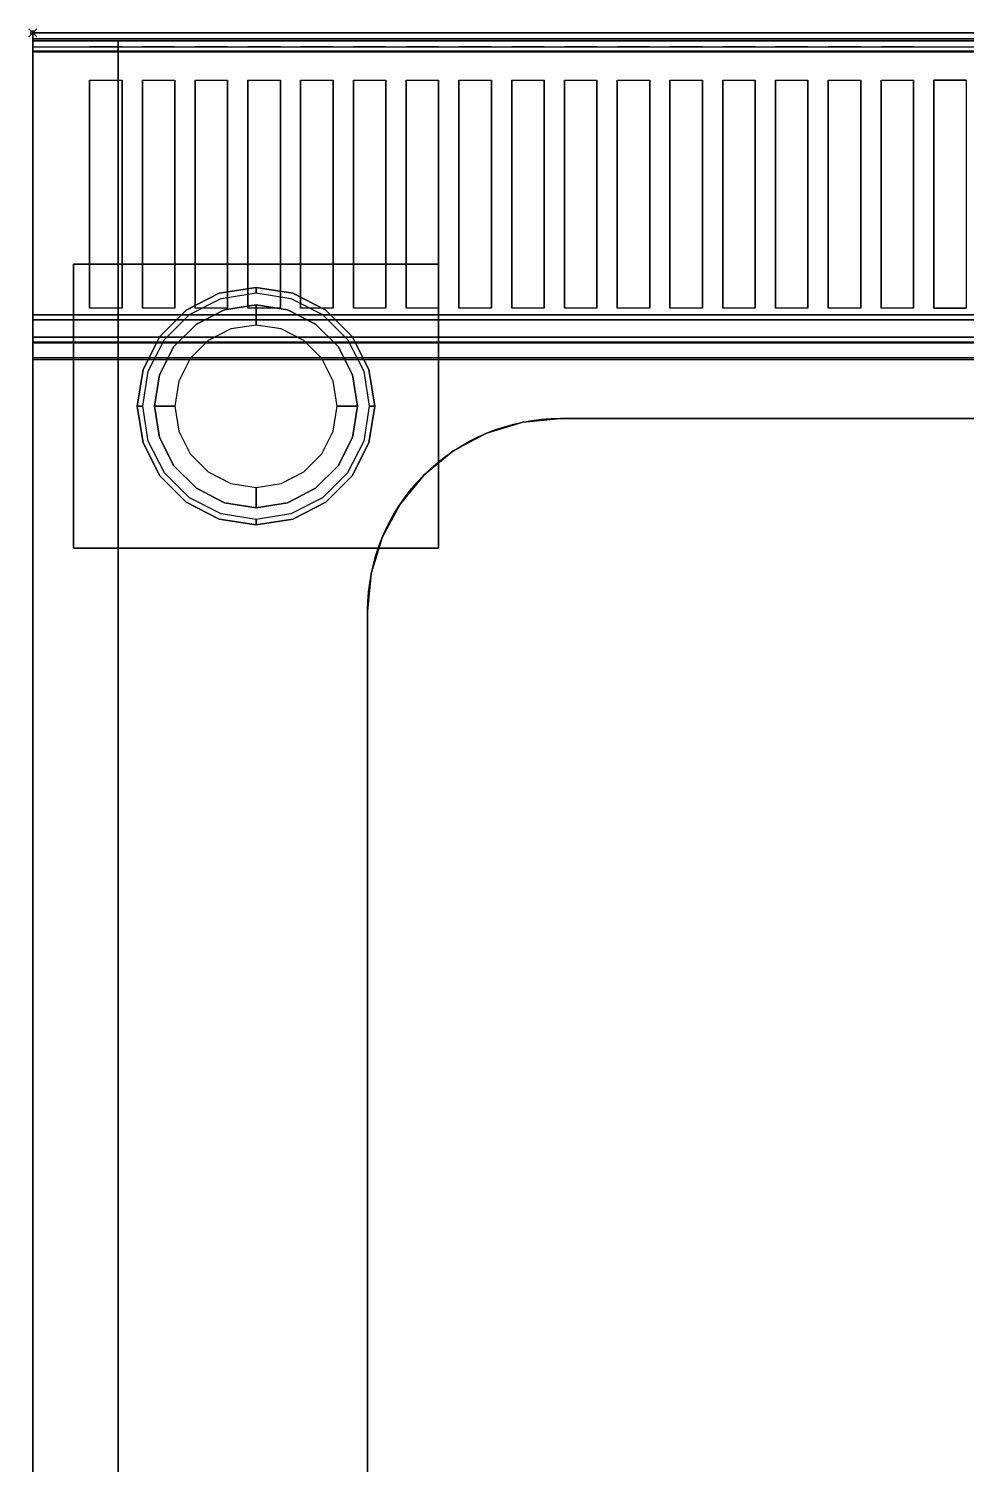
# Model space of a CAD drawing. Extents: x -1 to 824, y -731 to 1.
# Drawn here: x -1 to 230, y -352.7 to 1 of the extents above; entities that cross this region are included whole.
import ezdxf

# ---------------------------------------------------------------- set-up
doc = ezdxf.new("R2010")
doc.units = 0
doc.header["$PDMODE"] = 35
for name, color, linetype in [('IQ_200_2D', 1, 'Continuous'), ('IQ_200_3D', 1, 'Continuous'), ('IQ_204_2D', 7, 'Continuous'), ('IQ_INS_3D', 3, 'Continuous')]:
    doc.layers.add(name, color=color, linetype=linetype)

msp = doc.modelspace()

# ---------------------------------------------------------------- linework, layer by layer
at = {"layer": 'IQ_200_2D'}
for p, q in [((0, 0), (800, 0)), ((0, -655), (0, 0))]:
    msp.add_line(p, q, dxfattribs=at)
at = {"layer": 'IQ_200_3D'}
for points, invisible_edges in [([(0, -0.34, 912.22), (0, 0, 910.5), (800, 0, 910.5), (800, -0.34, 912.22)], 8), ([(0, 0, 902.7), (0, -0.13, 901.81), (800, -0.13, 901.81), (800, 0, 902.7)], 2), ([(0, -0.13, 901.81), (0, -0.54, 901.01), (800, -0.54, 901.01), (800, -0.13, 901.81)], 10), ([(0, -1.32, 913.68), (0, -0.34, 912.22), (800, -0.34, 912.22), (800, -1.32, 913.68)], 10), ([(0, -0.54, 901.01), (0, -1.19, 900.39), (800, -1.19, 900.39), (800, -0.54, 901.01)], 10), ([(0, -1.19, 900.39), (0, -2, 900), (800, -2, 900), (800, -1.19, 900.39)], 8), ([(0, -2.78, 914.66), (0, -1.32, 913.68), (800, -1.32, 913.68), (800, -2.78, 914.66)], 10), ([(0, -1.5, 956), (0, -1.65, 956.76), (400, -1.65, 956.76), (400, -1.5, 956)], 2), ([(0, -1.54, 916.62), (0, -1.5, 917.01), (400, -1.5, 917.01), (400, -1.54, 916.62)], 8), ([(0, -1.66, 916.23), (0, -1.54, 916.62), (400, -1.54, 916.62), (400, -1.66, 916.23)], 10), ([(0, -1.65, 956.76), (0, -2.08, 957.41), (400, -2.08, 957.41), (400, -1.65, 956.76)], 10), ([(0, -1.85, 915.88), (0, -1.66, 916.23), (400, -1.66, 916.23), (400, -1.85, 915.88)], 10), ([(0, -2.11, 915.58), (0, -1.85, 915.88), (400, -1.85, 915.88), (400, -2.11, 915.58)], 10), ([(0, -2.08, 957.41), (0, -2.72, 957.84), (400, -2.72, 957.84), (400, -2.08, 957.41)], 10), ([(0, -2.71, 915.27), (0, -2.11, 915.58), (400, -2.11, 915.58), (400, -2.71, 915.27)], 10), ([(0, -3.35, 915.07), (0, -2.71, 915.27), (400, -2.71, 915.27), (400, -3.35, 915.07)], 10), ([(0, -2.72, 957.84), (0, -3.48, 958), (400, -3.48, 958), (400, -2.72, 957.84)], 8), ([(0, -4.5, 915), (0, -2.78, 914.66), (800, -2.78, 914.66), (800, -4.5, 915)], 2), ([(0, -4.01, 914.98), (0, -3.35, 915.07), (400, -3.35, 915.07), (400, -4.01, 914.98)], 10), ([(0, -11.66, 957.76), (0, -3.48, 958), (14, -3.48, 958), (14, -11.66, 957.76)], 12), ([(14, -11.66, 957.76), (22, -11.66, 957.76), (22, -3.48, 958), (14, -3.48, 958)], 10), ([(22, -3.48, 958), (27, -3.48, 958), (27, -11.66, 957.76), (22, -11.66, 957.76)], 14), ([(27, -11.66, 957.76), (35, -11.66, 957.76), (35, -3.48, 958), (27, -3.48, 958)], 10), ([(35, -3.48, 958), (40, -3.48, 958), (40, -11.66, 957.76), (35, -11.66, 957.76)], 14), ([(40, -11.66, 957.76), (48, -11.66, 957.76), (48, -3.48, 958), (40, -3.48, 958)], 10), ([(48, -3.48, 958), (53, -3.48, 958), (53, -11.66, 957.76), (48, -11.66, 957.76)], 14), ([(53, -11.66, 957.76), (61, -11.66, 957.76), (61, -3.48, 958), (53, -3.48, 958)], 10), ([(61, -3.48, 958), (66, -3.48, 958), (66, -11.66, 957.76), (61, -11.66, 957.76)], 14), ([(66, -11.66, 957.76), (74, -11.66, 957.76), (74, -3.48, 958), (66, -3.48, 958)], 10), ([(74, -3.48, 958), (79, -3.48, 958), (79, -11.66, 957.76), (74, -11.66, 957.76)], 14), ([(79, -11.66, 957.76), (87, -11.66, 957.76), (87, -3.48, 958), (79, -3.48, 958)], 10), ([(87, -3.48, 958), (92, -3.48, 958), (92, -11.66, 957.76), (87, -11.66, 957.76)], 14), ([(92, -11.66, 957.76), (100, -11.66, 957.76), (100, -3.48, 958), (92, -3.48, 958)], 10), ([(100, -3.48, 958), (105, -3.48, 958), (105, -11.66, 957.76), (100, -11.66, 957.76)], 14), ([(105, -11.66, 957.76), (113, -11.66, 957.76), (113, -3.48, 958), (105, -3.48, 958)], 10), ([(113, -3.48, 958), (118, -3.48, 958), (118, -11.66, 957.76), (113, -11.66, 957.76)], 14), ([(118, -11.66, 957.76), (126, -11.66, 957.76), (126, -3.48, 958), (118, -3.48, 958)], 10), ([(126, -3.48, 958), (131, -3.48, 958), (131, -11.66, 957.76), (126, -11.66, 957.76)], 14), ([(131, -11.66, 957.76), (139, -11.66, 957.76), (139, -3.48, 958), (131, -3.48, 958)], 10), ([(139, -3.48, 958), (144, -3.48, 958), (144, -11.66, 957.76), (139, -11.66, 957.76)], 14), ([(144, -11.66, 957.76), (152, -11.66, 957.76), (152, -3.48, 958), (144, -3.48, 958)], 10), ([(152, -3.48, 958), (157, -3.48, 958), (157, -11.66, 957.76), (152, -11.66, 957.76)], 14), ([(157, -11.66, 957.76), (165, -11.66, 957.76), (165, -3.48, 958), (157, -3.48, 958)], 10), ([(165, -3.48, 958), (170, -3.48, 958), (170, -11.66, 957.76), (165, -11.66, 957.76)], 14), ([(170, -11.66, 957.76), (178, -11.66, 957.76), (178, -3.48, 958), (170, -3.48, 958)], 10), ([(178, -3.48, 958), (183, -3.48, 958), (183, -11.66, 957.76), (178, -11.66, 957.76)], 14), ([(183, -11.66, 957.76), (191, -11.66, 957.76), (191, -3.48, 958), (183, -3.48, 958)], 10), ([(191, -3.48, 958), (196, -3.48, 958), (196, -11.66, 957.76), (191, -11.66, 957.76)], 14), ([(196, -11.66, 957.76), (204, -11.66, 957.76), (204, -3.48, 958), (196, -3.48, 958)], 10), ([(204, -3.48, 958), (209, -3.48, 958), (209, -11.66, 957.76), (204, -11.66, 957.76)], 14), ([(209, -11.66, 957.76), (217, -11.66, 957.76), (217, -3.48, 958), (209, -3.48, 958)], 10), ([(217, -3.48, 958), (222, -3.48, 958), (222, -11.66, 957.76), (217, -11.66, 957.76)], 14), ([(230, -11.66, 957.76), (222, -11.66, 957.76), (222, -3.48, 958), (230, -3.48, 958)], 10), ([(0, -4.68, 915), (0, -4.01, 914.98), (400, -4.01, 914.98), (400, -4.68, 915)], 2), ([(0, -18.77, 956.91), (0, -11.66, 957.76), (14, -11.66, 957.76), (14, -18.77, 956.91)], 10), ([(22, -18.77, 956.91), (22, -11.66, 957.76), (27, -11.66, 957.76), (27, -18.77, 956.91)], 10), ([(35, -18.77, 956.91), (35, -11.66, 957.76), (40, -11.66, 957.76), (40, -18.77, 956.91)], 10), ([(48, -18.77, 956.91), (48, -11.66, 957.76), (53, -11.66, 957.76), (53, -18.77, 956.91)], 10), ([(61, -18.77, 956.91), (61, -11.66, 957.76), (66, -11.66, 957.76), (66, -18.77, 956.91)], 10), ([(74, -18.77, 956.91), (74, -11.66, 957.76), (79, -11.66, 957.76), (79, -18.77, 956.91)], 10), ([(87, -18.77, 956.91), (87, -11.66, 957.76), (92, -11.66, 957.76), (92, -18.77, 956.91)], 10), ([(100, -18.77, 956.91), (100, -11.66, 957.76), (105, -11.66, 957.76), (105, -18.77, 956.91)], 10), ([(113, -18.77, 956.91), (113, -11.66, 957.76), (118, -11.66, 957.76), (118, -18.77, 956.91)], 10), ([(126, -18.77, 956.91), (126, -11.66, 957.76), (131, -11.66, 957.76), (131, -18.77, 956.91)], 10), ([(139, -18.77, 956.91), (139, -11.66, 957.76), (144, -11.66, 957.76), (144, -18.77, 956.91)], 10), ([(152, -18.77, 956.91), (152, -11.66, 957.76), (157, -11.66, 957.76), (157, -18.77, 956.91)], 10), ([(165, -18.77, 956.91), (165, -11.66, 957.76), (170, -11.66, 957.76), (170, -18.77, 956.91)], 10), ([(178, -18.77, 956.91), (178, -11.66, 957.76), (183, -11.66, 957.76), (183, -18.77, 956.91)], 10), ([(191, -18.77, 956.91), (191, -11.66, 957.76), (196, -11.66, 957.76), (196, -18.77, 956.91)], 10), ([(204, -18.77, 956.91), (204, -11.66, 957.76), (209, -11.66, 957.76), (209, -18.77, 956.91)], 10), ([(217, -18.77, 956.91), (217, -11.66, 957.76), (222, -11.66, 957.76), (222, -18.77, 956.91)], 10), ([(0, -25.77, 955.45), (0, -18.77, 956.91), (14, -18.77, 956.91), (14, -25.77, 955.45)], 10), ([(22, -25.77, 955.45), (22, -18.77, 956.91), (27, -18.77, 956.91), (27, -25.77, 955.45)], 10), ([(35, -25.77, 955.45), (35, -18.77, 956.91), (40, -18.77, 956.91), (40, -25.77, 955.45)], 10), ([(48, -25.77, 955.45), (48, -18.77, 956.91), (53, -18.77, 956.91), (53, -25.77, 955.45)], 10), ([(61, -25.77, 955.45), (61, -18.77, 956.91), (66, -18.77, 956.91), (66, -25.77, 955.45)], 10), ([(74, -25.77, 955.45), (74, -18.77, 956.91), (79, -18.77, 956.91), (79, -25.77, 955.45)], 10), ([(87, -25.77, 955.45), (87, -18.77, 956.91), (92, -18.77, 956.91), (92, -25.77, 955.45)], 10), ([(100, -25.77, 955.45), (100, -18.77, 956.91), (105, -18.77, 956.91), (105, -25.77, 955.45)], 10), ([(113, -25.77, 955.45), (113, -18.77, 956.91), (118, -18.77, 956.91), (118, -25.77, 955.45)], 10), ([(126, -25.77, 955.45), (126, -18.77, 956.91), (131, -18.77, 956.91), (131, -25.77, 955.45)], 10), ([(139, -25.77, 955.45), (139, -18.77, 956.91), (144, -18.77, 956.91), (144, -25.77, 955.45)], 10), ([(152, -25.77, 955.45), (152, -18.77, 956.91), (157, -18.77, 956.91), (157, -25.77, 955.45)], 10), ([(165, -25.77, 955.45), (165, -18.77, 956.91), (170, -18.77, 956.91), (170, -25.77, 955.45)], 10), ([(178, -25.77, 955.45), (178, -18.77, 956.91), (183, -18.77, 956.91), (183, -25.77, 955.45)], 10), ([(191, -25.77, 955.45), (191, -18.77, 956.91), (196, -18.77, 956.91), (196, -25.77, 955.45)], 10), ([(204, -25.77, 955.45), (204, -18.77, 956.91), (209, -18.77, 956.91), (209, -25.77, 955.45)], 10), ([(217, -25.77, 955.45), (217, -18.77, 956.91), (222, -18.77, 956.91), (222, -25.77, 955.45)], 10), ([(0, -32.62, 953.39), (0, -25.77, 955.45), (14, -25.77, 955.45), (14, -32.62, 953.39)], 10), ([(22, -32.62, 953.39), (22, -25.77, 955.45), (27, -25.77, 955.45), (27, -32.62, 953.39)], 10), ([(35, -32.62, 953.39), (35, -25.77, 955.45), (40, -25.77, 955.45), (40, -32.62, 953.39)], 10), ([(48, -32.62, 953.39), (48, -25.77, 955.45), (53, -25.77, 955.45), (53, -32.62, 953.39)], 10), ([(61, -32.62, 953.39), (61, -25.77, 955.45), (66, -25.77, 955.45), (66, -32.62, 953.39)], 10), ([(74, -32.62, 953.39), (74, -25.77, 955.45), (79, -25.77, 955.45), (79, -32.62, 953.39)], 10), ([(87, -32.62, 953.39), (87, -25.77, 955.45), (92, -25.77, 955.45), (92, -32.62, 953.39)], 10), ([(100, -32.62, 953.39), (100, -25.77, 955.45), (105, -25.77, 955.45), (105, -32.62, 953.39)], 10), ([(113, -32.62, 953.39), (113, -25.77, 955.45), (118, -25.77, 955.45), (118, -32.62, 953.39)], 10), ([(126, -32.62, 953.39), (126, -25.77, 955.45), (131, -25.77, 955.45), (131, -32.62, 953.39)], 10), ([(139, -32.62, 953.39), (139, -25.77, 955.45), (144, -25.77, 955.45), (144, -32.62, 953.39)], 10), ([(152, -32.62, 953.39), (152, -25.77, 955.45), (157, -25.77, 955.45), (157, -32.62, 953.39)], 10), ([(165, -32.62, 953.39), (165, -25.77, 955.45), (170, -25.77, 955.45), (170, -32.62, 953.39)], 10), ([(178, -32.62, 953.39), (178, -25.77, 955.45), (183, -25.77, 955.45), (183, -32.62, 953.39)], 10), ([(191, -32.62, 953.39), (191, -25.77, 955.45), (196, -25.77, 955.45), (196, -32.62, 953.39)], 10), ([(204, -32.62, 953.39), (204, -25.77, 955.45), (209, -25.77, 955.45), (209, -32.62, 953.39)], 10), ([(217, -32.62, 953.39), (217, -25.77, 955.45), (222, -25.77, 955.45), (222, -32.62, 953.39)], 10), ([(0, -39.27, 950.75), (0, -32.62, 953.39), (14, -32.62, 953.39), (14, -39.27, 950.75)], 10), ([(22, -39.27, 950.75), (22, -32.62, 953.39), (27, -32.62, 953.39), (27, -39.27, 950.75)], 10), ([(35, -39.27, 950.75), (35, -32.62, 953.39), (40, -32.62, 953.39), (40, -39.27, 950.75)], 10), ([(48, -39.27, 950.75), (48, -32.62, 953.39), (53, -32.62, 953.39), (53, -39.27, 950.75)], 10), ([(61, -39.27, 950.75), (61, -32.62, 953.39), (66, -32.62, 953.39), (66, -39.27, 950.75)], 10), ([(74, -39.27, 950.75), (74, -32.62, 953.39), (79, -32.62, 953.39), (79, -39.27, 950.75)], 10), ([(87, -39.27, 950.75), (87, -32.62, 953.39), (92, -32.62, 953.39), (92, -39.27, 950.75)], 10), ([(100, -39.27, 950.75), (100, -32.62, 953.39), (105, -32.62, 953.39), (105, -39.27, 950.75)], 10), ([(113, -39.27, 950.75), (113, -32.62, 953.39), (118, -32.62, 953.39), (118, -39.27, 950.75)], 10), ([(126, -39.27, 950.75), (126, -32.62, 953.39), (131, -32.62, 953.39), (131, -39.27, 950.75)], 10), ([(139, -39.27, 950.75), (139, -32.62, 953.39), (144, -32.62, 953.39), (144, -39.27, 950.75)], 10), ([(152, -39.27, 950.75), (152, -32.62, 953.39), (157, -32.62, 953.39), (157, -39.27, 950.75)], 10), ([(165, -39.27, 950.75), (165, -32.62, 953.39), (170, -32.62, 953.39), (170, -39.27, 950.75)], 10), ([(178, -39.27, 950.75), (178, -32.62, 953.39), (183, -32.62, 953.39), (183, -39.27, 950.75)], 10), ([(191, -39.27, 950.75), (191, -32.62, 953.39), (196, -32.62, 953.39), (196, -39.27, 950.75)], 10), ([(204, -39.27, 950.75), (204, -32.62, 953.39), (209, -32.62, 953.39), (209, -39.27, 950.75)], 10), ([(217, -39.27, 950.75), (217, -32.62, 953.39), (222, -32.62, 953.39), (222, -39.27, 950.75)], 10), ([(0, -45.67, 947.54), (0, -39.27, 950.75), (14, -39.27, 950.75), (14, -45.67, 947.54)], 10), ([(22, -45.67, 947.54), (22, -39.27, 950.75), (27, -39.27, 950.75), (27, -45.67, 947.54)], 10), ([(35, -45.67, 947.54), (35, -39.27, 950.75), (40, -39.27, 950.75), (40, -45.67, 947.54)], 10), ([(48, -45.67, 947.54), (48, -39.27, 950.75), (53, -39.27, 950.75), (53, -45.67, 947.54)], 10), ([(61, -45.67, 947.54), (61, -39.27, 950.75), (66, -39.27, 950.75), (66, -45.67, 947.54)], 10), ([(74, -45.67, 947.54), (74, -39.27, 950.75), (79, -39.27, 950.75), (79, -45.67, 947.54)], 10), ([(87, -45.67, 947.54), (87, -39.27, 950.75), (92, -39.27, 950.75), (92, -45.67, 947.54)], 10), ([(100, -45.67, 947.54), (100, -39.27, 950.75), (105, -39.27, 950.75), (105, -45.67, 947.54)], 10), ([(113, -45.67, 947.54), (113, -39.27, 950.75), (118, -39.27, 950.75), (118, -45.67, 947.54)], 10), ([(126, -45.67, 947.54), (126, -39.27, 950.75), (131, -39.27, 950.75), (131, -45.67, 947.54)], 10), ([(139, -45.67, 947.54), (139, -39.27, 950.75), (144, -39.27, 950.75), (144, -45.67, 947.54)], 10), ([(152, -45.67, 947.54), (152, -39.27, 950.75), (157, -39.27, 950.75), (157, -45.67, 947.54)], 10), ([(165, -45.67, 947.54), (165, -39.27, 950.75), (170, -39.27, 950.75), (170, -45.67, 947.54)], 10), ([(178, -45.67, 947.54), (178, -39.27, 950.75), (183, -39.27, 950.75), (183, -45.67, 947.54)], 10), ([(191, -45.67, 947.54), (191, -39.27, 950.75), (196, -39.27, 950.75), (196, -45.67, 947.54)], 10), ([(204, -45.67, 947.54), (204, -39.27, 950.75), (209, -39.27, 950.75), (209, -45.67, 947.54)], 10), ([(217, -45.67, 947.54), (217, -39.27, 950.75), (222, -39.27, 950.75), (222, -45.67, 947.54)], 10), ([(0, -51.77, 943.8), (0, -45.67, 947.54), (14, -45.67, 947.54), (14, -51.77, 943.8)], 10), ([(22, -51.77, 943.8), (22, -45.67, 947.54), (27, -45.67, 947.54), (27, -51.77, 943.8)], 10), ([(35, -51.77, 943.8), (35, -45.67, 947.54), (40, -45.67, 947.54), (40, -51.77, 943.8)], 10), ([(48, -51.77, 943.8), (48, -45.67, 947.54), (53, -45.67, 947.54), (53, -51.77, 943.8)], 10), ([(61, -51.77, 943.8), (61, -45.67, 947.54), (66, -45.67, 947.54), (66, -51.77, 943.8)], 10), ([(74, -51.77, 943.8), (74, -45.67, 947.54), (79, -45.67, 947.54), (79, -51.77, 943.8)], 10), ([(87, -51.77, 943.8), (87, -45.67, 947.54), (92, -45.67, 947.54), (92, -51.77, 943.8)], 10), ([(100, -51.77, 943.8), (100, -45.67, 947.54), (105, -45.67, 947.54), (105, -51.77, 943.8)], 10), ([(113, -51.77, 943.8), (113, -45.67, 947.54), (118, -45.67, 947.54), (118, -51.77, 943.8)], 10), ([(126, -51.77, 943.8), (126, -45.67, 947.54), (131, -45.67, 947.54), (131, -51.77, 943.8)], 10), ([(139, -51.77, 943.8), (139, -45.67, 947.54), (144, -45.67, 947.54), (144, -51.77, 943.8)], 10), ([(152, -51.77, 943.8), (152, -45.67, 947.54), (157, -45.67, 947.54), (157, -51.77, 943.8)], 10), ([(165, -51.77, 943.8), (165, -45.67, 947.54), (170, -45.67, 947.54), (170, -51.77, 943.8)], 10), ([(178, -51.77, 943.8), (178, -45.67, 947.54), (183, -45.67, 947.54), (183, -51.77, 943.8)], 10), ([(191, -51.77, 943.8), (191, -45.67, 947.54), (196, -45.67, 947.54), (196, -51.77, 943.8)], 10), ([(204, -51.77, 943.8), (204, -45.67, 947.54), (209, -45.67, 947.54), (209, -51.77, 943.8)], 10), ([(217, -51.77, 943.8), (217, -45.67, 947.54), (222, -45.67, 947.54), (222, -51.77, 943.8)], 10), ([(0, -57.52, 939.54), (0, -51.77, 943.8), (14, -51.77, 943.8), (14, -57.52, 939.54)], 10), ([(22, -57.52, 939.54), (22, -51.77, 943.8), (27, -51.77, 943.8), (27, -57.52, 939.54)], 10), ([(35, -57.52, 939.54), (35, -51.77, 943.8), (40, -51.77, 943.8), (40, -57.52, 939.54)], 10), ([(48, -57.52, 939.54), (48, -51.77, 943.8), (53, -51.77, 943.8), (53, -57.52, 939.54)], 10), ([(61, -57.52, 939.54), (61, -51.77, 943.8), (66, -51.77, 943.8), (66, -57.52, 939.54)], 10), ([(74, -57.52, 939.54), (74, -51.77, 943.8), (79, -51.77, 943.8), (79, -57.52, 939.54)], 10), ([(87, -57.52, 939.54), (87, -51.77, 943.8), (92, -51.77, 943.8), (92, -57.52, 939.54)], 10), ([(100, -57.52, 939.54), (100, -51.77, 943.8), (105, -51.77, 943.8), (105, -57.52, 939.54)], 10), ([(113, -57.52, 939.54), (113, -51.77, 943.8), (118, -51.77, 943.8), (118, -57.52, 939.54)], 10), ([(126, -57.52, 939.54), (126, -51.77, 943.8), (131, -51.77, 943.8), (131, -57.52, 939.54)], 10), ([(139, -57.52, 939.54), (139, -51.77, 943.8), (144, -51.77, 943.8), (144, -57.52, 939.54)], 10), ([(152, -57.52, 939.54), (152, -51.77, 943.8), (157, -51.77, 943.8), (157, -57.52, 939.54)], 10), ([(165, -57.52, 939.54), (165, -51.77, 943.8), (170, -51.77, 943.8), (170, -57.52, 939.54)], 10), ([(178, -57.52, 939.54), (178, -51.77, 943.8), (183, -51.77, 943.8), (183, -57.52, 939.54)], 10), ([(191, -57.52, 939.54), (191, -51.77, 943.8), (196, -51.77, 943.8), (196, -57.52, 939.54)], 10), ([(204, -57.52, 939.54), (204, -51.77, 943.8), (209, -51.77, 943.8), (209, -57.52, 939.54)], 10), ([(217, -57.52, 939.54), (217, -51.77, 943.8), (222, -51.77, 943.8), (222, -57.52, 939.54)], 10), ([(0, -62.88, 934.81), (0, -57.52, 939.54), (14, -57.52, 939.54), (14, -62.88, 934.81)], 10), ([(22, -62.88, 934.81), (22, -57.52, 939.54), (27, -57.52, 939.54), (27, -62.88, 934.81)], 10), ([(35, -62.88, 934.81), (35, -57.52, 939.54), (40, -57.52, 939.54), (40, -62.88, 934.81)], 10), ([(48, -62.88, 934.81), (48, -57.52, 939.54), (53, -57.52, 939.54), (53, -62.88, 934.81)], 10), ([(61, -62.88, 934.81), (61, -57.52, 939.54), (66, -57.52, 939.54), (66, -62.88, 934.81)], 10), ([(74, -62.88, 934.81), (74, -57.52, 939.54), (79, -57.52, 939.54), (79, -62.88, 934.81)], 10), ([(87, -62.88, 934.81), (87, -57.52, 939.54), (92, -57.52, 939.54), (92, -62.88, 934.81)], 10), ([(100, -62.88, 934.81), (100, -57.52, 939.54), (105, -57.52, 939.54), (105, -62.88, 934.81)], 10), ([(113, -62.88, 934.81), (113, -57.52, 939.54), (118, -57.52, 939.54), (118, -62.88, 934.81)], 10), ([(126, -62.88, 934.81), (126, -57.52, 939.54), (131, -57.52, 939.54), (131, -62.88, 934.81)], 10), ([(139, -62.88, 934.81), (139, -57.52, 939.54), (144, -57.52, 939.54), (144, -62.88, 934.81)], 10), ([(152, -62.88, 934.81), (152, -57.52, 939.54), (157, -57.52, 939.54), (157, -62.88, 934.81)], 10), ([(165, -62.88, 934.81), (165, -57.52, 939.54), (170, -57.52, 939.54), (170, -62.88, 934.81)], 10), ([(178, -62.88, 934.81), (178, -57.52, 939.54), (183, -57.52, 939.54), (183, -62.88, 934.81)], 10), ([(191, -62.88, 934.81), (191, -57.52, 939.54), (196, -57.52, 939.54), (196, -62.88, 934.81)], 10), ([(204, -62.88, 934.81), (204, -57.52, 939.54), (209, -57.52, 939.54), (209, -62.88, 934.81)], 10), ([(217, -62.88, 934.81), (217, -57.52, 939.54), (222, -57.52, 939.54), (222, -62.88, 934.81)], 10), ([(0, -67.82, 929.63), (0, -62.88, 934.81), (14, -62.88, 934.81), (14, -67.82, 929.63)], 10), ([(22, -67.82, 929.63), (22, -62.88, 934.81), (27, -62.88, 934.81), (27, -67.82, 929.63)], 10), ([(35, -67.82, 929.63), (35, -62.88, 934.81), (40, -62.88, 934.81), (40, -67.82, 929.63)], 10), ([(45.96, -64.18, 198), (45.96, -64.18, 71), (55, -62.75, 71), (55, -62.75, 198)], 1), ([(45.96, -64.18, 71), (46.38, -65.46, 66), (55, -64.09, 66), (55, -62.75, 71)], 1), ([(48, -67.82, 929.63), (48, -62.88, 934.81), (53, -62.88, 934.81), (53, -67.82, 929.63)], 10), ([(55, -62.75, 198), (55, -62.75, 71), (64.04, -64.18, 71), (64.04, -64.18, 198)], 4), ([(55, -62.75, 71), (55, -64.09, 66), (63.62, -65.46, 66), (64.04, -64.18, 71)], 4), ([(61, -67.82, 929.63), (61, -62.88, 934.81), (66, -62.88, 934.81), (66, -67.82, 929.63)], 10), ([(74, -67.82, 929.63), (74, -62.88, 934.81), (79, -62.88, 934.81), (79, -67.82, 929.63)], 10), ([(87, -67.82, 929.63), (87, -62.88, 934.81), (92, -62.88, 934.81), (92, -67.82, 929.63)], 10), ([(100, -67.82, 929.63), (100, -62.88, 934.81), (105, -62.88, 934.81), (105, -67.82, 929.63)], 10), ([(113, -67.82, 929.63), (113, -62.88, 934.81), (118, -62.88, 934.81), (118, -67.82, 929.63)], 10), ([(126, -67.82, 929.63), (126, -62.88, 934.81), (131, -62.88, 934.81), (131, -67.82, 929.63)], 10), ([(139, -67.82, 929.63), (139, -62.88, 934.81), (144, -62.88, 934.81), (144, -67.82, 929.63)], 10), ([(152, -67.82, 929.63), (152, -62.88, 934.81), (157, -62.88, 934.81), (157, -67.82, 929.63)], 10), ([(165, -67.82, 929.63), (165, -62.88, 934.81), (170, -62.88, 934.81), (170, -67.82, 929.63)], 10), ([(178, -67.82, 929.63), (178, -62.88, 934.81), (183, -62.88, 934.81), (183, -67.82, 929.63)], 10), ([(191, -67.82, 929.63), (191, -62.88, 934.81), (196, -62.88, 934.81), (196, -67.82, 929.63)], 10), ([(204, -67.82, 929.63), (204, -62.88, 934.81), (209, -62.88, 934.81), (209, -67.82, 929.63)], 10), ([(217, -67.82, 929.63), (217, -62.88, 934.81), (222, -62.88, 934.81), (222, -67.82, 929.63)], 10), ([(37.81, -68.34, 198), (37.81, -68.34, 71), (45.96, -64.18, 71), (45.96, -64.18, 198)], 5), ([(37.81, -68.34, 71), (38.59, -69.42, 66), (46.38, -65.46, 66), (45.96, -64.18, 71)], 5), ([(55, -67, 66), (55, -67, 5), (47.27, -68.22, 5), (47.27, -68.22, 66)], 4), ([(55, -67, 5), (55, -68.46, 1.46), (47.73, -69.62, 1.46), (47.27, -68.22, 5)], 6), ([(62.73, -68.22, 66), (62.73, -68.22, 5), (55, -67, 5), (55, -67, 66)], 1), ([(62.73, -68.22, 5), (62.27, -69.62, 1.46), (55, -68.46, 1.46), (55, -67, 5)], 3), ([(64.04, -64.18, 71), (63.62, -65.46, 66), (71.41, -69.42, 66), (72.19, -68.34, 71)], 5), ([(64.04, -64.18, 198), (64.04, -64.18, 71), (72.19, -68.34, 71), (72.19, -68.34, 198)], 5), ([(0, -72.29, 924.05), (0, -67.82, 929.63), (14, -67.82, 929.63), (14, -72.29, 924.05)], 14), ([(0, -71.6, 914.58), (0, -69.5, 915), (800, -69.5, 915), (800, -71.6, 914.58)], 8), ([(14, -72.29, 924.05), (22, -72.29, 924.05), (22, -67.82, 929.63), (14, -67.82, 929.63)], 11), ([(22, -72.29, 924.05), (27, -72.29, 924.05), (27, -67.82, 929.63), (22, -67.82, 929.63)], 15), ([(27, -72.29, 924.05), (35, -72.29, 924.05), (35, -67.82, 929.63), (27, -67.82, 929.63)], 11), ([(31.34, -74.81, 198), (31.34, -74.81, 71), (37.81, -68.34, 71), (37.81, -68.34, 198)], 5), ([(31.34, -74.81, 71), (32.42, -75.59, 66), (38.59, -69.42, 66), (37.81, -68.34, 71)], 5), ([(35, -72.29, 924.05), (40, -72.29, 924.05), (40, -67.82, 929.63), (35, -67.82, 929.63)], 15), ([(40, -72.29, 924.05), (48, -72.29, 924.05), (48, -67.82, 929.63), (40, -67.82, 929.63)], 11), ([(47.27, -68.22, 66), (47.27, -68.22, 5), (40.31, -71.77, 5), (40.31, -71.77, 66)], 5), ([(47.27, -68.22, 5), (47.73, -69.62, 1.46), (41.17, -72.96, 1.46), (40.31, -71.77, 5)], 7), ([(47.73, -69.62, 1.46), (48.82, -72.98), (43.24, -75.82), (41.17, -72.96, 1.46)], 13), ([(55, -68.46, 1.46), (55, -72), (48.82, -72.98), (47.73, -69.62, 1.46)], 12), ([(48, -72.29, 924.05), (53, -72.29, 924.05), (53, -67.82, 929.63), (48, -67.82, 929.63)], 15), ([(53, -72.29, 924.05), (61, -72.29, 924.05), (61, -67.82, 929.63), (53, -67.82, 929.63)], 11), ([(62.27, -69.62, 1.46), (61.18, -72.98), (55, -72), (55, -68.46, 1.46)], 9), ([(61, -72.29, 924.05), (66, -72.29, 924.05), (66, -67.82, 929.63), (61, -67.82, 929.63)], 15), ([(68.83, -72.96, 1.46), (66.76, -75.82), (61.18, -72.98), (62.27, -69.62, 1.46)], 13), ([(69.69, -71.77, 5), (68.83, -72.96, 1.46), (62.27, -69.62, 1.46), (62.73, -68.22, 5)], 7), ([(69.69, -71.77, 66), (69.69, -71.77, 5), (62.73, -68.22, 5), (62.73, -68.22, 66)], 5), ([(66, -72.29, 924.05), (74, -72.29, 924.05), (74, -67.82, 929.63), (66, -67.82, 929.63)], 11), ([(72.19, -68.34, 71), (71.41, -69.42, 66), (77.58, -75.59, 66), (78.66, -74.81, 71)], 5), ([(72.19, -68.34, 198), (72.19, -68.34, 71), (78.66, -74.81, 71), (78.66, -74.81, 198)], 5), ([(74, -72.29, 924.05), (79, -72.29, 924.05), (79, -67.82, 929.63), (74, -67.82, 929.63)], 15), ([(79, -72.29, 924.05), (87, -72.29, 924.05), (87, -67.82, 929.63), (79, -67.82, 929.63)], 11), ([(87, -72.29, 924.05), (92, -72.29, 924.05), (92, -67.82, 929.63), (87, -67.82, 929.63)], 15), ([(92, -72.29, 924.05), (100, -72.29, 924.05), (100, -67.82, 929.63), (92, -67.82, 929.63)], 11), ([(100, -72.29, 924.05), (105, -72.29, 924.05), (105, -67.82, 929.63), (100, -67.82, 929.63)], 15), ([(105, -72.29, 924.05), (113, -72.29, 924.05), (113, -67.82, 929.63), (105, -67.82, 929.63)], 11), ([(113, -72.29, 924.05), (118, -72.29, 924.05), (118, -67.82, 929.63), (113, -67.82, 929.63)], 15), ([(118, -72.29, 924.05), (126, -72.29, 924.05), (126, -67.82, 929.63), (118, -67.82, 929.63)], 11), ([(126, -72.29, 924.05), (131, -72.29, 924.05), (131, -67.82, 929.63), (126, -67.82, 929.63)], 15), ([(131, -72.29, 924.05), (139, -72.29, 924.05), (139, -67.82, 929.63), (131, -67.82, 929.63)], 11), ([(139, -72.29, 924.05), (144, -72.29, 924.05), (144, -67.82, 929.63), (139, -67.82, 929.63)], 15), ([(144, -72.29, 924.05), (152, -72.29, 924.05), (152, -67.82, 929.63), (144, -67.82, 929.63)], 11), ([(152, -72.29, 924.05), (157, -72.29, 924.05), (157, -67.82, 929.63), (152, -67.82, 929.63)], 15), ([(157, -72.29, 924.05), (165, -72.29, 924.05), (165, -67.82, 929.63), (157, -67.82, 929.63)], 11), ([(165, -72.29, 924.05), (170, -72.29, 924.05), (170, -67.82, 929.63), (165, -67.82, 929.63)], 15), ([(170, -72.29, 924.05), (178, -72.29, 924.05), (178, -67.82, 929.63), (170, -67.82, 929.63)], 11), ([(178, -72.29, 924.05), (183, -72.29, 924.05), (183, -67.82, 929.63), (178, -67.82, 929.63)], 15), ([(183, -72.29, 924.05), (191, -72.29, 924.05), (191, -67.82, 929.63), (183, -67.82, 929.63)], 11), ([(191, -72.29, 924.05), (196, -72.29, 924.05), (196, -67.82, 929.63), (191, -67.82, 929.63)], 15), ([(196, -72.29, 924.05), (204, -72.29, 924.05), (204, -67.82, 929.63), (196, -67.82, 929.63)], 11), ([(204, -72.29, 924.05), (209, -72.29, 924.05), (209, -67.82, 929.63), (204, -67.82, 929.63)], 15), ([(209, -72.29, 924.05), (217, -72.29, 924.05), (217, -67.82, 929.63), (209, -67.82, 929.63)], 11), ([(217, -72.29, 924.05), (222, -72.29, 924.05), (222, -67.82, 929.63), (217, -67.82, 929.63)], 15), ([(230, -72.29, 924.05), (222, -72.29, 924.05), (222, -67.82, 929.63), (230, -67.82, 929.63)], 11), ([(0, -72.05, 915.05), (0, -70.74, 915), (400, -70.74, 915), (400, -72.05, 915.05)], 8), ([(0, -73.39, 913.39), (0, -71.6, 914.58), (800, -71.6, 914.58), (800, -73.39, 913.39)], 10), ([(0, -73.36, 915.25), (0, -72.05, 915.05), (400, -72.05, 915.05), (400, -73.36, 915.25)], 10), ([(0, -76.26, 918.1), (0, -72.29, 924.05), (400, -72.29, 924.05), (400, -76.26, 918.1)], 2), ([(0, -74.63, 915.6), (0, -73.36, 915.25), (400, -73.36, 915.25), (400, -74.63, 915.6)], 10), ([(0, -74.58, 911.6), (0, -73.39, 913.39), (800, -73.39, 913.39), (800, -74.58, 911.6)], 10), ([(40.31, -71.77, 66), (40.31, -71.77, 5), (34.77, -77.31, 5), (34.77, -77.31, 66)], 5), ([(40.31, -71.77, 5), (41.17, -72.96, 1.46), (35.96, -78.17, 1.46), (34.77, -77.31, 5)], 7), ([(41.17, -72.96, 1.46), (43.24, -75.82), (38.82, -80.24), (35.96, -78.17, 1.46)], 13), ([(74.04, -78.17, 1.46), (71.18, -80.24), (66.76, -75.82), (68.83, -72.96, 1.46)], 13), ([(75.23, -77.31, 5), (74.04, -78.17, 1.46), (68.83, -72.96, 1.46), (69.69, -71.77, 5)], 7), ([(75.23, -77.31, 66), (75.23, -77.31, 5), (69.69, -71.77, 5), (69.69, -71.77, 66)], 5), ([(0, -75, 909.5), (0, -74.58, 911.6), (800, -74.58, 911.6), (800, -75, 909.5)], 2), ([(0, -75.85, 916.08), (0, -74.63, 915.6), (400, -74.63, 915.6), (400, -75.85, 916.08)], 10), ([(0, -75.45, 903.59), (0, -75, 905.7), (800, -75, 905.7), (800, -75.45, 903.59)], 8), ([(0, -76.64, 901.78), (0, -75.45, 903.59), (800, -75.45, 903.59), (800, -76.64, 901.78)], 10), ([(0, -76.25, 916.48), (0, -75.85, 916.08), (400, -75.85, 916.08), (400, -76.25, 916.48)], 10), ([(0, -76.47, 917), (0, -76.25, 916.48), (400, -76.25, 916.48), (400, -76.47, 917)], 10), ([(0, -76.26, 918.1), (0, -76.47, 917.57), (400, -76.47, 917.57), (400, -76.26, 918.1)], 2), ([(0, -76.47, 917.57), (0, -76.47, 917), (400, -76.47, 917), (400, -76.47, 917.57)], 10), ([(0, -78.4, 900.53), (0, -76.64, 901.78), (800, -76.64, 901.78), (800, -78.4, 900.53)], 10), ([(27.18, -82.96, 198), (27.18, -82.96, 71), (31.34, -74.81, 71), (31.34, -74.81, 198)], 5), ([(27.18, -82.96, 71), (28.46, -83.38, 66), (32.42, -75.59, 66), (31.34, -74.81, 71)], 5), ([(34.77, -77.31, 66), (34.77, -77.31, 5), (31.22, -84.27, 5), (31.22, -84.27, 66)], 5), ([(34.77, -77.31, 5), (35.96, -78.17, 1.46), (32.62, -84.73, 1.46), (31.22, -84.27, 5)], 7), ([(78.78, -84.27, 5), (77.38, -84.73, 1.46), (74.04, -78.17, 1.46), (75.23, -77.31, 5)], 7), ([(78.78, -84.27, 66), (78.78, -84.27, 5), (75.23, -77.31, 5), (75.23, -77.31, 66)], 5), ([(78.66, -74.81, 71), (77.58, -75.59, 66), (81.54, -83.38, 66), (82.82, -82.96, 71)], 5), ([(78.66, -74.81, 198), (78.66, -74.81, 71), (82.82, -82.96, 71), (82.82, -82.96, 198)], 5), ([(0, -80.5, 900), (0, -78.4, 900.53), (800, -78.4, 900.53), (800, -80.5, 900)], 2), ([(130, -95, 900), (120.73, -95.91, 900), (0, -80.5, 900)], 10), ([(120.73, -95.91, 900), (111.82, -98.62, 900), (0, -80.5, 900)], 10), ([(111.82, -98.62, 900), (103.61, -103.01, 900), (0, -80.5, 900)], 10), ([(103.61, -103.01, 900), (96.41, -108.91, 900), (0, -80.5, 900)], 10), ([(96.41, -108.91, 900), (90.51, -116.11, 900), (0, -80.5, 900)], 10), ([(90.51, -116.11, 900), (86.12, -124.32, 900), (0, -80.5, 900)], 10), ([(86.12, -124.32, 900), (83.41, -133.23, 900), (0, -80.5, 900)], 10), ([(83.41, -133.23, 900), (82.5, -142.5, 900), (0, -80.5, 900)], 10), ([(800, -80.5, 900), (670, -95, 900), (130, -95, 900), (0, -80.5, 900)], 5), ([(0, -80.5, 900), (82.5, -142.5, 900), (82.5, -557.5, 900), (0, -655, 900)], 5), ([(35.96, -78.17, 1.46), (38.82, -80.24), (35.98, -85.82), (32.62, -84.73, 1.46)], 13), ([(77.38, -84.73, 1.46), (74.02, -85.82), (71.18, -80.24), (74.04, -78.17, 1.46)], 13), ([(25.75, -92, 198), (25.75, -92, 71), (27.18, -82.96, 71), (27.18, -82.96, 198)], 4), ([(25.75, -92, 71), (27.09, -92, 66), (28.46, -83.38, 66), (27.18, -82.96, 71)], 4), ([(31.22, -84.27, 66), (31.22, -84.27, 5), (30, -92, 5), (30, -92, 66)], 1), ([(31.22, -84.27, 5), (32.62, -84.73, 1.46), (31.46, -92, 1.46), (30, -92, 5)], 3), ([(32.62, -84.73, 1.46), (35.98, -85.82), (35, -92), (31.46, -92, 1.46)], 9), ([(78.54, -92, 1.46), (75, -92), (74.02, -85.82), (77.38, -84.73, 1.46)], 12), ([(80, -92, 5), (78.54, -92, 1.46), (77.38, -84.73, 1.46), (78.78, -84.27, 5)], 6), ([(80, -92, 66), (80, -92, 5), (78.78, -84.27, 5), (78.78, -84.27, 66)], 4), ([(82.82, -82.96, 71), (81.54, -83.38, 66), (82.91, -92, 66), (84.25, -92, 71)], 1), ([(82.82, -82.96, 198), (82.82, -82.96, 71), (84.25, -92, 71), (84.25, -92, 198)], 1), ([(27.18, -101.04, 198), (27.18, -101.04, 71), (25.75, -92, 71), (25.75, -92, 198)], 1), ([(27.18, -101.04, 71), (28.46, -100.62, 66), (27.09, -92, 66), (25.75, -92, 71)], 1), ([(30, -92, 66), (30, -92, 5), (31.22, -99.73, 5), (31.22, -99.73, 66)], 4), ([(30, -92, 5), (31.46, -92, 1.46), (32.62, -99.27, 1.46), (31.22, -99.73, 5)], 6), ([(31.46, -92, 1.46), (35, -92), (35.98, -98.18), (32.62, -99.27, 1.46)], 12), ([(77.38, -99.27, 1.46), (74.02, -98.18), (75, -92), (78.54, -92, 1.46)], 9), ([(78.78, -99.73, 5), (77.38, -99.27, 1.46), (78.54, -92, 1.46), (80, -92, 5)], 3), ([(78.78, -99.73, 66), (78.78, -99.73, 5), (80, -92, 5), (80, -92, 66)], 1), ([(84.25, -92, 71), (82.91, -92, 66), (81.54, -100.62, 66), (82.82, -101.04, 71)], 4), ([(84.25, -92, 198), (84.25, -92, 71), (82.82, -101.04, 71), (82.82, -101.04, 198)], 4), ([(120.73, -95.91, 750), (130, -95, 750), (130, -95, 900), (120.73, -95.91, 900)], 8), ([(130, -95, 750), (120.73, -95.91, 750), (120.73, -604.09, 750), (130, -605, 750)], 10), ([(670, -95, 750), (670, -605, 750), (130, -605, 750), (130, -95, 750)], 5), ([(32.62, -99.27, 1.46), (35.98, -98.18), (38.82, -103.76), (35.96, -105.83, 1.46)], 13), ([(74.04, -105.83, 1.46), (71.18, -103.76), (74.02, -98.18), (77.38, -99.27, 1.46)], 13), ([(103.61, -103.01, 750), (111.82, -98.62, 750), (111.82, -98.62, 900), (103.61, -103.01, 900)], 10), ([(111.82, -98.62, 750), (103.61, -103.01, 750), (103.61, -596.99, 750), (111.82, -601.38, 750)], 10), ([(111.82, -98.62, 750), (120.73, -95.91, 750), (120.73, -95.91, 900), (111.82, -98.62, 900)], 10), ([(120.73, -95.91, 750), (111.82, -98.62, 750), (111.82, -601.38, 750), (120.73, -604.09, 750)], 10), ([(31.34, -109.19, 71), (32.42, -108.41, 66), (28.46, -100.62, 66), (27.18, -101.04, 71)], 5), ([(31.34, -109.19, 198), (31.34, -109.19, 71), (27.18, -101.04, 71), (27.18, -101.04, 198)], 5), ([(31.22, -99.73, 5), (32.62, -99.27, 1.46), (35.96, -105.83, 1.46), (34.77, -106.69, 5)], 7), ([(31.22, -99.73, 66), (31.22, -99.73, 5), (34.77, -106.69, 5), (34.77, -106.69, 66)], 5), ([(75.23, -106.69, 5), (74.04, -105.83, 1.46), (77.38, -99.27, 1.46), (78.78, -99.73, 5)], 7), ([(75.23, -106.69, 66), (75.23, -106.69, 5), (78.78, -99.73, 5), (78.78, -99.73, 66)], 5), ([(82.82, -101.04, 71), (81.54, -100.62, 66), (77.58, -108.41, 66), (78.66, -109.19, 71)], 5), ([(82.82, -101.04, 198), (82.82, -101.04, 71), (78.66, -109.19, 71), (78.66, -109.19, 198)], 5), ([(34.77, -106.69, 5), (35.96, -105.83, 1.46), (41.17, -111.04, 1.46), (40.31, -112.23, 5)], 7), ([(35.96, -105.83, 1.46), (38.82, -103.76), (43.24, -108.18), (41.17, -111.04, 1.46)], 13), ([(68.83, -111.04, 1.46), (66.76, -108.18), (71.18, -103.76), (74.04, -105.83, 1.46)], 13), ([(69.69, -112.23, 5), (68.83, -111.04, 1.46), (74.04, -105.83, 1.46), (75.23, -106.69, 5)], 7), ([(96.41, -108.91, 750), (103.61, -103.01, 750), (103.61, -103.01, 900), (96.41, -108.91, 900)], 10), ([(103.61, -103.01, 750), (96.41, -108.91, 750), (96.41, -591.09, 750), (103.61, -596.99, 750)], 10), ([(37.81, -115.66, 71), (38.59, -114.58, 66), (32.42, -108.41, 66), (31.34, -109.19, 71)], 5), ([(37.81, -115.66, 198), (37.81, -115.66, 71), (31.34, -109.19, 71), (31.34, -109.19, 198)], 5), ([(34.77, -106.69, 66), (34.77, -106.69, 5), (40.31, -112.23, 5), (40.31, -112.23, 66)], 5), ([(41.17, -111.04, 1.46), (43.24, -108.18), (48.82, -111.02), (47.73, -114.38, 1.46)], 13), ([(62.27, -114.38, 1.46), (61.18, -111.02), (66.76, -108.18), (68.83, -111.04, 1.46)], 13), ([(69.69, -112.23, 66), (69.69, -112.23, 5), (75.23, -106.69, 5), (75.23, -106.69, 66)], 5), ([(78.66, -109.19, 71), (77.58, -108.41, 66), (71.41, -114.58, 66), (72.19, -115.66, 71)], 5), ([(78.66, -109.19, 198), (78.66, -109.19, 71), (72.19, -115.66, 71), (72.19, -115.66, 198)], 5), ([(90.51, -116.11, 750), (96.41, -108.91, 750), (96.41, -108.91, 900), (90.51, -116.11, 900)], 10), ([(96.41, -108.91, 750), (90.51, -116.11, 750), (90.51, -583.89, 750), (96.41, -591.09, 750)], 10), ([(40.31, -112.23, 5), (41.17, -111.04, 1.46), (47.73, -114.38, 1.46), (47.27, -115.78, 5)], 7), ([(40.31, -112.23, 66), (40.31, -112.23, 5), (47.27, -115.78, 5), (47.27, -115.78, 66)], 5), ([(47.73, -114.38, 1.46), (48.82, -111.02), (55, -112), (55, -115.54, 1.46)], 9), ([(55, -115.54, 1.46), (55, -112), (61.18, -111.02), (62.27, -114.38, 1.46)], 12), ([(62.73, -115.78, 5), (62.27, -114.38, 1.46), (68.83, -111.04, 1.46), (69.69, -112.23, 5)], 7), ([(62.73, -115.78, 66), (62.73, -115.78, 5), (69.69, -112.23, 5), (69.69, -112.23, 66)], 5), ([(45.96, -119.82, 71), (46.38, -118.54, 66), (38.59, -114.58, 66), (37.81, -115.66, 71)], 5), ([(45.96, -119.82, 198), (45.96, -119.82, 71), (37.81, -115.66, 71), (37.81, -115.66, 198)], 5), ([(47.27, -115.78, 5), (47.73, -114.38, 1.46), (55, -115.54, 1.46), (55, -117, 5)], 3), ([(47.27, -115.78, 66), (47.27, -115.78, 5), (55, -117, 5), (55, -117, 66)], 1), ([(55, -117, 5), (55, -115.54, 1.46), (62.27, -114.38, 1.46), (62.73, -115.78, 5)], 6), ([(55, -117, 66), (55, -117, 5), (62.73, -115.78, 5), (62.73, -115.78, 66)], 4), ([(72.19, -115.66, 71), (71.41, -114.58, 66), (63.62, -118.54, 66), (64.04, -119.82, 71)], 5), ([(72.19, -115.66, 198), (72.19, -115.66, 71), (64.04, -119.82, 71), (64.04, -119.82, 198)], 5), ([(86.12, -124.32, 750), (90.51, -116.11, 750), (90.51, -116.11, 900), (86.12, -124.32, 900)], 10), ([(90.51, -116.11, 750), (86.12, -124.32, 750), (86.12, -575.68, 750), (90.51, -583.89, 750)], 10), ([(55, -121.25, 71), (55, -119.91, 66), (46.38, -118.54, 66), (45.96, -119.82, 71)], 4), ([(55, -121.25, 198), (55, -121.25, 71), (45.96, -119.82, 71), (45.96, -119.82, 198)], 4), ([(64.04, -119.82, 71), (63.62, -118.54, 66), (55, -119.91, 66), (55, -121.25, 71)], 1), ([(64.04, -119.82, 198), (64.04, -119.82, 71), (55, -121.25, 71), (55, -121.25, 198)], 1), ([(83.41, -133.23, 750), (86.12, -124.32, 750), (86.12, -124.32, 900), (83.41, -133.23, 900)], 10), ([(86.12, -124.32, 750), (83.41, -133.23, 750), (83.41, -566.77, 750), (86.12, -575.68, 750)], 10), ([(82.5, -142.5, 750), (83.41, -133.23, 750), (83.41, -133.23, 900), (82.5, -142.5, 900)], 2), ([(83.41, -133.23, 750), (82.5, -142.5, 750), (82.5, -557.5, 750), (83.41, -566.77, 750)], 8)]:
    msp.add_3dface(points, dxfattribs=dict(at, invisible_edges=invisible_edges))
for points in [[(0, 0, 910.5), (0, 0, 902.7), (800, 0, 902.7), (800, 0, 910.5)], [(0, -1.5, 917.01), (0, -1.5, 956), (400, -1.5, 956), (400, -1.5, 917.01)], [(0, -655, 650), (0, -655, 200), (0, -2, 200), (0, -2, 650)], [(0, -2, 200), (21, -2, 200), (21, -2, 650), (0, -2, 650)], [(0, -655, 200), (21, -655, 200), (21, -2, 200), (0, -2, 200)], [(0, -655, 650), (0, -2, 650), (800, -2, 650), (800, -655, 650)], [(0, -2, 650), (0, -2, 900), (800, -2, 900), (800, -2, 650)], [(0, -655, 650), (0, -655, 900), (0, -2, 900), (0, -2, 650)], [(21, -2, 650), (779, -2, 650), (779, -2, 245), (21, -2, 245)], [(21, -2, 200), (779, -2, 200), (779, -2, 245), (21, -2, 245)], [(21, -655, 245), (779, -655, 245), (779, -2, 245), (21, -2, 245)], [(21, -655, 650), (21, -655, 200), (21, -2, 200), (21, -2, 650)], [(21, -655, 200), (779, -655, 200), (779, -2, 200), (21, -2, 200)], [(779, -655, 605), (21, -655, 605), (21, -2, 605), (779, -2, 605)], [(0, -69.5, 915), (0, -4.5, 915), (800, -4.5, 915), (800, -69.5, 915)], [(0, -70.74, 915), (0, -4.68, 915), (400, -4.68, 915), (400, -70.74, 915)], [(10, -127, 198), (10, -57, 198), (100, -57, 198), (100, -127, 198)], [(10, -127, 200), (100, -127, 200), (100, -57, 200), (10, -57, 200)], [(10, -57, 198), (10, -57, 200), (100, -57, 200), (100, -57, 198)], [(10, -127, 198), (10, -127, 200), (10, -57, 200), (10, -57, 198)], [(100, -127, 198), (100, -57, 198), (100, -57, 200), (100, -127, 200)], [(0, -75, 905.7), (0, -75, 909.5), (800, -75, 909.5), (800, -75, 905.7)], [(130, -95, 750), (670, -95, 750), (670, -95, 900), (130, -95, 900)], [(10, -127, 198), (100, -127, 198), (100, -127, 200), (10, -127, 200)], [(82.5, -557.5, 750), (82.5, -142.5, 750), (82.5, -142.5, 900), (82.5, -557.5, 900)]]:
    msp.add_3dface(points, dxfattribs=at)
at = {"layer": 'IQ_204_2D'}
msp.add_line((0, -80), (800, -80), dxfattribs=at)
for points in [[(0, -1.5), (400, -1.5), (400, -76.5), (0, -76.5)], [(14, -11.66), (22, -11.66), (22, -67.82), (14, -67.82)], [(27, -11.66), (35, -11.66), (35, -67.82), (27, -67.82)], [(40, -11.66), (48, -11.66), (48, -67.82), (40, -67.82)], [(53, -11.66), (61, -11.66), (61, -67.82), (53, -67.82)], [(66, -11.66), (74, -11.66), (74, -67.82), (66, -67.82)], [(79, -11.66), (87, -11.66), (87, -67.82), (79, -67.82)], [(92, -11.66), (100, -11.66), (100, -67.82), (92, -67.82)], [(105, -11.66), (113, -11.66), (113, -67.82), (105, -67.82)], [(118, -11.66), (126, -11.66), (126, -67.82), (118, -67.82)], [(131, -11.66), (139, -11.66), (139, -67.82), (131, -67.82)], [(144, -11.66), (152, -11.66), (152, -67.82), (144, -67.82)], [(157, -11.66), (165, -11.66), (165, -67.82), (157, -67.82)], [(170, -11.66), (178, -11.66), (178, -67.82), (170, -67.82)], [(183, -11.66), (191, -11.66), (191, -67.82), (183, -67.82)], [(196, -11.66), (204, -11.66), (204, -67.82), (196, -67.82)], [(209, -11.66), (217, -11.66), (217, -67.82), (209, -67.82)], [(222, -11.66), (230, -11.66), (230, -67.82), (222, -67.82)]]:
    msp.add_lwpolyline(points, close=True, dxfattribs=at)
msp.add_lwpolyline([(670, -605), (130, -605, -0.414214), (82.5, -557.5), (82.5, -142.5, -0.414214), (130, -95), (670, -95, -0.414214), (717.5, -142.5), (717.5, -557.5, -0.414214)], format="xyb", close=True, dxfattribs=at)
at = {"layer": 'IQ_INS_3D'}
msp.add_point((0, 0), dxfattribs=at)

doc.saveas('drawing.dxf')
